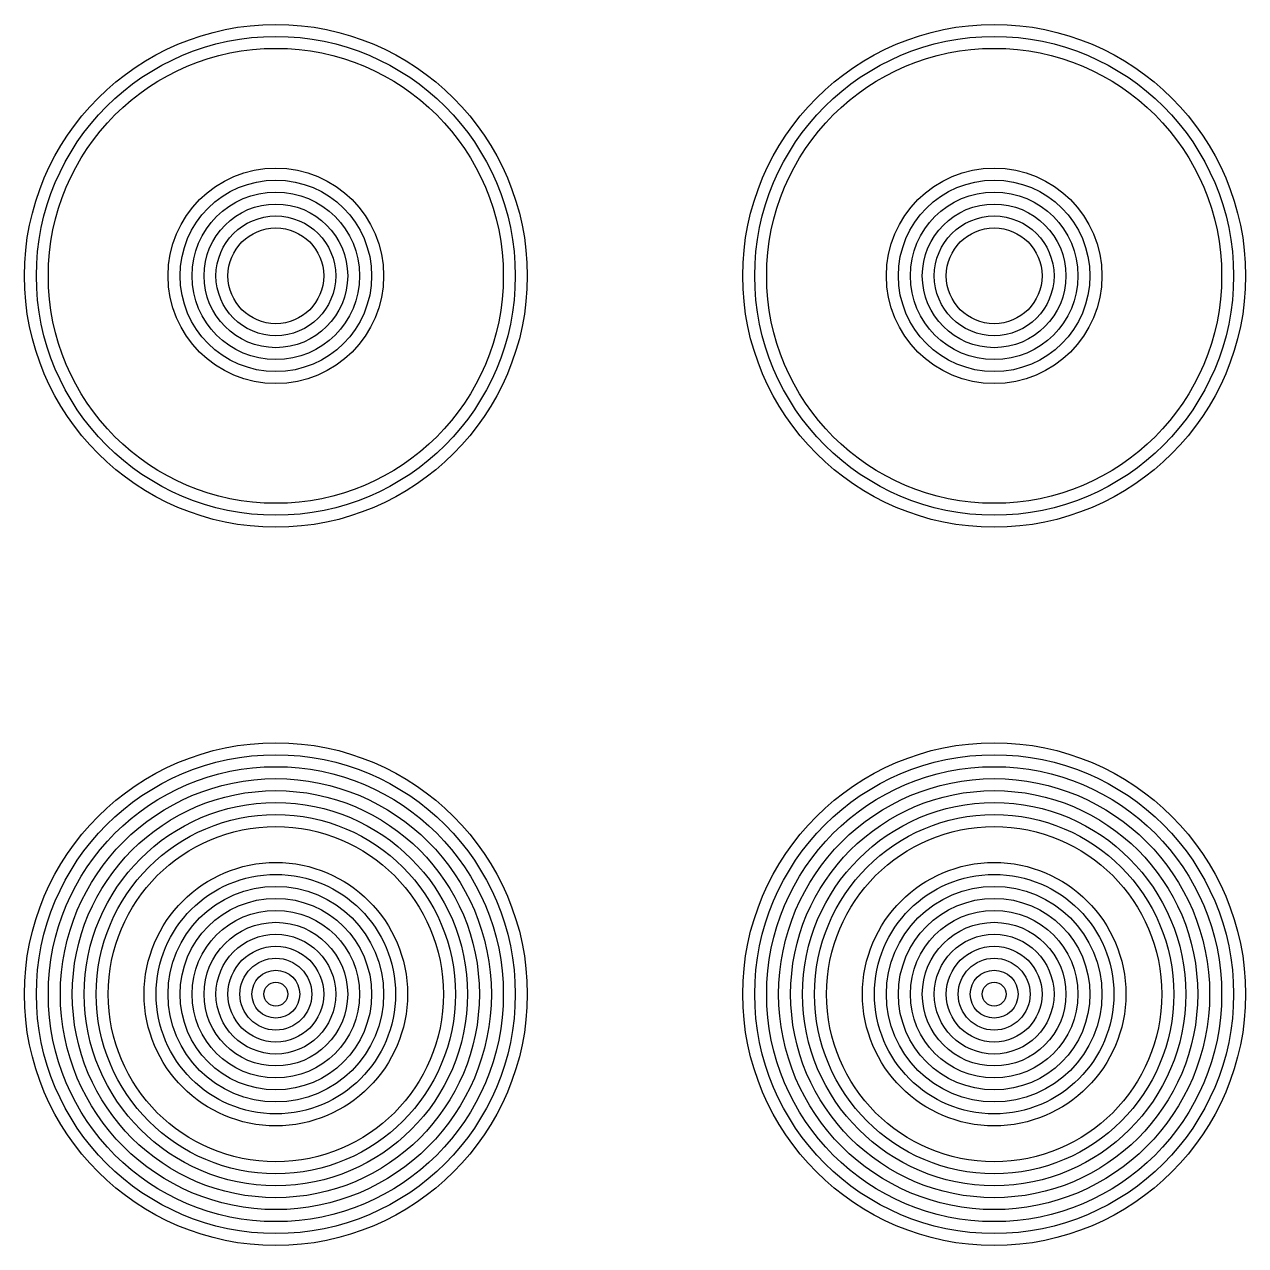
# Model space of a CAD drawing. Header units: inches. Extents: x -1.05 to 4.05, y -1.05 to 4.05.
import ezdxf

# ---------------------------------------------------------------- set-up
doc = ezdxf.new("R2010")
doc.units = ezdxf.units.IN
doc.header["$MEASUREMENT"] = 0
for name, color, linetype in [('1', 7, 'Continuous'), ('2', 7, 'Continuous'), ('3', 7, 'Continuous'), ('4', 7, 'Continuous'), ('_SELECAO', 7, 'Continuous')]:
    doc.layers.add(name, color=color, linetype=linetype)

msp = doc.modelspace()

# ---------------------------------------------------------------- linework, layer by layer
at = {"layer": '1', "color": 7, "true_color": 0xffffff}
for radius in [1.05, 1, 0.95, 0.45, 0.4, 0.35]:
    msp.add_circle((0, 3), radius, dxfattribs=at)
at = {"layer": '2', "color": 5}
for radius in [1.05, 1, 0.95, 0.45, 0.4, 0.35]:
    msp.add_circle((3, 3), radius, dxfattribs=at)
at = {"layer": '3', "color": 7, "true_color": 0xffffff}
for radius in [1.05, 1, 0.95, 0.9, 0.85, 0.8, 0.75, 0.7, 0.55, 0.5, 0.45, 0.4, 0.35]:
    msp.add_circle((0, 0), radius, dxfattribs=at)
at = {"layer": '4', "color": 5}
for radius in [1.05, 1, 0.95, 0.9, 0.85, 0.8, 0.75, 0.7, 0.55, 0.5, 0.45, 0.4, 0.35]:
    msp.add_circle((3, 0), radius, dxfattribs=at)
at = {"layer": '_SELECAO', "color": 1}
for centre, radius in [((0, 3), 0.3), ((3, 3), 0.3), ((0, 3), 0.25), ((3, 3), 0.25), ((0, 3), 0.2), ((3, 3), 0.2), ((0, 0), 0.3), ((3, 0), 0.3), ((0, 0), 0.25), ((3, 0), 0.25), ((0, 0), 0.2), ((3, 0), 0.2), ((0, 0), 0.15), ((3, 0), 0.15), ((0, 0), 0.1), ((3, 0), 0.1), ((0, 0), 0.05), ((3, 0), 0.05)]:
    msp.add_circle(centre, radius, dxfattribs=at)

doc.saveas('drawing.dxf')
